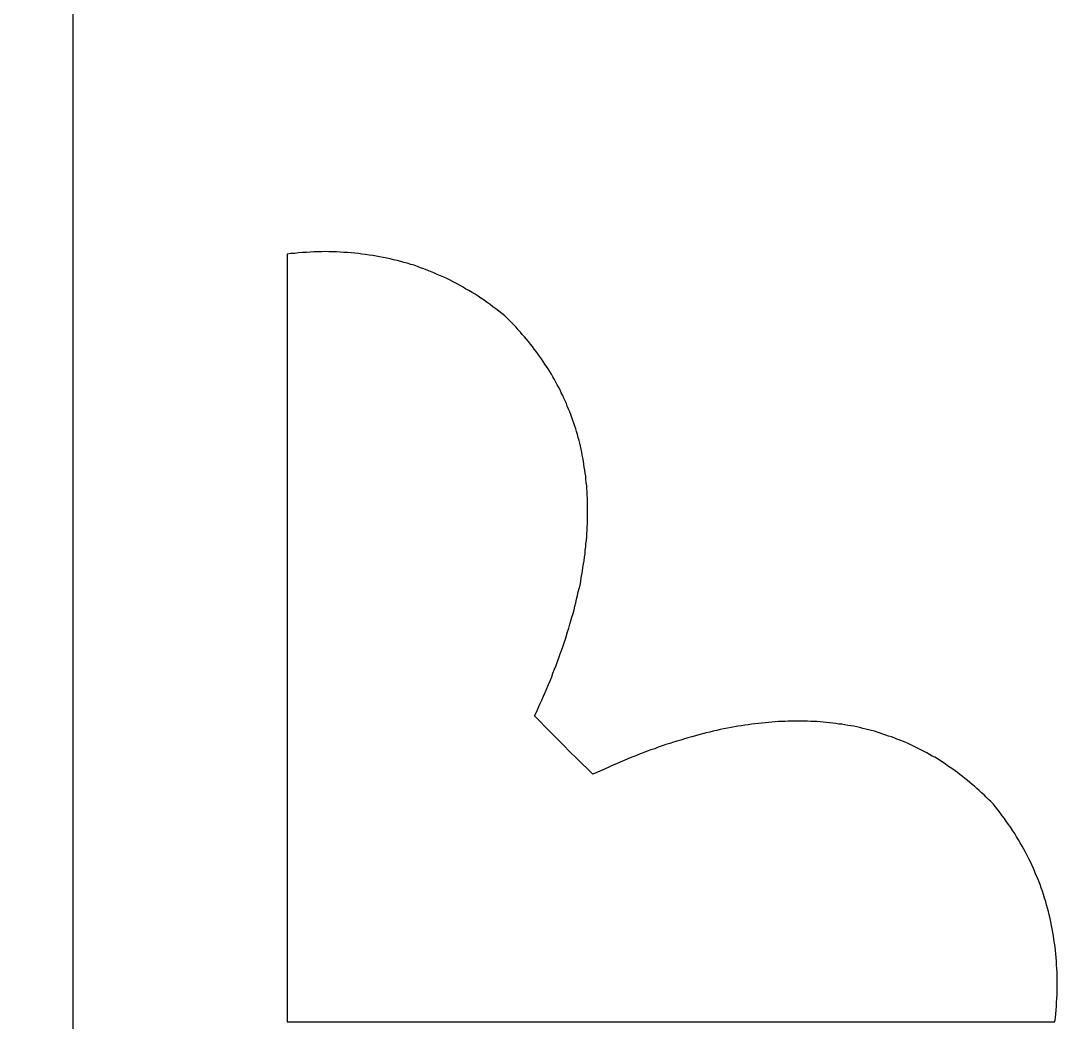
# Model space of a CAD drawing. Header units: centimetres. Extents: x -9.8 to 10, y -7 to 14.1.
# Drawn here: x 7.257 to 8.158, y 4.917 to 5.786 of the extents above; entities that cross this region are included whole.
import ezdxf

# ---------------------------------------------------------------- set-up
doc = ezdxf.new("R2010")
doc.units = ezdxf.units.CM
doc.header["$MEASUREMENT"] = 0
doc.layers.add('layer 1', color=7, linetype='Continuous')

msp = doc.modelspace()

# ---------------------------------------------------------------- linework, layer by layer
at = {"layer": 'layer 1', "color": 39}
for points, knots in [([(-9.82468, 14.13885), (-9.82468, 14.13885), (9.96952, 14.13885), (9.96952, 14.13885), (9.96952, 14.13885), (9.96952, 14.13885), (9.96952, 4.48211), (9.96952, 4.48211), (9.96952, 4.48211), (9.96952, 4.48211), (-9.82468, 4.48211), (-9.82468, 4.48211), (-9.82468, 4.48211), (-9.82468, 4.48211), (-9.82468, 14.13885), (-9.82468, 14.13885)], [0, 0, 0, 0, 0.2, 0.2, 0.2, 0.2, 0.4, 0.4, 0.4, 0.4, 0.6, 0.6, 0.6, 0.6, 1, 1, 1, 1]), ([(-9.57944, 13.86465), (-9.57944, 13.86465), (9.72428, 13.86465), (9.72428, 13.86465), (9.72428, 13.86465), (9.72428, 13.86465), (9.72428, 4.69839), (9.72428, 4.69839), (9.72428, 4.69839), (9.72428, 4.69839), (-9.57944, 4.69839), (-9.57944, 4.69839), (-9.57944, 4.69839), (-9.57944, 4.69839), (-9.57944, 13.86465), (-9.57944, 13.86465)], [0, 0, 0, 0, 0.2, 0.2, 0.2, 0.2, 0.4, 0.4, 0.4, 0.4, 0.6, 0.6, 0.6, 0.6, 1, 1, 1, 1]), ([(8.2899, 4.73223), (8.2899, 4.73223), (8.5993, 4.73223), (8.5993, 4.73223), (8.5993, 4.73223), (8.5993, 4.73223), (9.59126, 4.73223), (9.59126, 4.73223), (9.59126, 4.73223), (9.59126, 4.73223), (9.59126, 7.0212), (9.59126, 7.0212), (9.59126, 7.0212), (9.59126, 7.0212), (8.5993, 7.0212), (8.5993, 7.0212), (8.5993, 7.0212), (8.5993, 7.0212), (8.2899, 7.0212), (8.2899, 7.0212), (8.2899, 7.0212), (8.2899, 7.0212), (7.30229, 7.0212), (7.30229, 7.0212), (7.30229, 7.0212), (7.30229, 7.0212), (7.30229, 4.73223), (7.30229, 4.73223), (7.30229, 4.73223), (7.30229, 4.73223), (8.2899, 4.73223), (8.2899, 4.73223)], [0, 0, 0, 0, 0.111111, 0.111111, 0.111111, 0.111111, 0.222222, 0.222222, 0.222222, 0.222222, 0.333333, 0.333333, 0.333333, 0.333333, 0.444444, 0.444444, 0.444444, 0.444444, 0.555556, 0.555556, 0.555556, 0.555556, 0.666667, 0.666667, 0.666667, 0.666667, 0.777778, 0.777778, 0.777778, 0.777778, 1, 1, 1, 1]), ([(7.7529, 5.13238), (7.7529, 5.13238), (7.7529, 5.13238), (7.7529, 5.13238), (7.7529, 5.13238), (7.7529, 5.13238), (7.75643, 5.13404), (7.75643, 5.13404), (7.75643, 5.13404), (7.75643, 5.13404), (7.75975, 5.13549), (7.75975, 5.13549), (7.75975, 5.13549), (7.75975, 5.13549), (7.76328, 5.13695), (7.76328, 5.13695), (7.76328, 5.13695), (7.76328, 5.13695), (7.76681, 5.13861), (7.76681, 5.13861), (7.76681, 5.13861), (7.76681, 5.13861), (7.76993, 5.14006), (7.76993, 5.14006), (7.76993, 5.14006), (7.76993, 5.14006), (7.77346, 5.14151), (7.77346, 5.14151), (7.77346, 5.14151), (7.77346, 5.14151), (7.77678, 5.14297), (7.77678, 5.14297), (7.77678, 5.14297), (7.77678, 5.14297), (7.78031, 5.14442), (7.78031, 5.14442), (7.78031, 5.14442), (7.78031, 5.14442), (7.78343, 5.14588), (7.78343, 5.14588), (7.78343, 5.14588), (7.78343, 5.14588), (7.78696, 5.14733), (7.78696, 5.14733), (7.78696, 5.14733), (7.78696, 5.14733), (7.79028, 5.14837), (7.79028, 5.14837), (7.79028, 5.14837), (7.79028, 5.14837), (7.7936, 5.14982), (7.7936, 5.14982), (7.7936, 5.14982), (7.7936, 5.14982), (7.79672, 5.15107), (7.79672, 5.15107), (7.79672, 5.15107), (7.79672, 5.15107), (7.80004, 5.15231), (7.80004, 5.15231), (7.80004, 5.15231), (7.80004, 5.15231), (7.80336, 5.15356), (7.80336, 5.15356), (7.80336, 5.15356), (7.80336, 5.15356), (7.80689, 5.1546), (7.80689, 5.1546), (7.80689, 5.1546), (7.80689, 5.1546), (7.8098, 5.15584), (7.8098, 5.15584), (7.8098, 5.15584), (7.8098, 5.15584), (7.81312, 5.15709), (7.81312, 5.15709), (7.81312, 5.15709), (7.81312, 5.15709), (7.81644, 5.15813), (7.81644, 5.15813), (7.81644, 5.15813), (7.81644, 5.15813), (7.81977, 5.15916), (7.81977, 5.15916), (7.81977, 5.15916), (7.81977, 5.15916), (7.82288, 5.1602), (7.82288, 5.1602), (7.82288, 5.1602), (7.82288, 5.1602), (7.826, 5.16103), (7.826, 5.16103), (7.826, 5.16103), (7.826, 5.16103), (7.82932, 5.16207), (7.82932, 5.16207), (7.82932, 5.16207), (7.82932, 5.16207), (7.83264, 5.16311), (7.83264, 5.16311), (7.83264, 5.16311), (7.83264, 5.16311), (7.83555, 5.16394), (7.83555, 5.16394), (7.83555, 5.16394), (7.83555, 5.16394), (7.83887, 5.16498), (7.83887, 5.16498), (7.83887, 5.16498), (7.83887, 5.16498), (7.84199, 5.16581), (7.84199, 5.16581), (7.84199, 5.16581), (7.84199, 5.16581), (7.8451, 5.16664), (7.8451, 5.16664), (7.8451, 5.16664), (7.8451, 5.16664), (7.84822, 5.16747), (7.84822, 5.16747), (7.84822, 5.16747), (7.84822, 5.16747), (7.85133, 5.1683), (7.85133, 5.1683), (7.85133, 5.1683), (7.85133, 5.1683), (7.85444, 5.16892), (7.85444, 5.16892), (7.85444, 5.16892), (7.85444, 5.16892), (7.85756, 5.16976), (7.85756, 5.16976), (7.85756, 5.16976), (7.85756, 5.16976), (7.86067, 5.17038), (7.86067, 5.17038), (7.86067, 5.17038), (7.86067, 5.17038), (7.86358, 5.17121), (7.86358, 5.17121), (7.86358, 5.17121), (7.86358, 5.17121), (7.8667, 5.17183), (7.8667, 5.17183), (7.8667, 5.17183), (7.8667, 5.17183), (7.86981, 5.17245), (7.86981, 5.17245), (7.86981, 5.17245), (7.86981, 5.17245), (7.87293, 5.17308), (7.87293, 5.17308), (7.87293, 5.17308), (7.87293, 5.17308), (7.87583, 5.17349), (7.87583, 5.17349), (7.87583, 5.17349), (7.87583, 5.17349), (7.87874, 5.17412), (7.87874, 5.17412), (7.87874, 5.17412), (7.87874, 5.17412), (7.88186, 5.17432), (7.88186, 5.17432), (7.88186, 5.17432), (7.88186, 5.17432), (7.88497, 5.17495), (7.88497, 5.17495), (7.88497, 5.17495), (7.88497, 5.17495), (7.88767, 5.17536), (7.88767, 5.17536), (7.88767, 5.17536), (7.88767, 5.17536), (7.89078, 5.17578), (7.89078, 5.17578), (7.89078, 5.17578), (7.89078, 5.17578), (7.89369, 5.17619), (7.89369, 5.17619), (7.89369, 5.17619), (7.89369, 5.17619), (7.89681, 5.1764), (7.89681, 5.1764), (7.89681, 5.1764), (7.89681, 5.1764), (7.89951, 5.17682), (7.89951, 5.17682), (7.89951, 5.17682), (7.89951, 5.17682), (7.90241, 5.17702), (7.90241, 5.17702), (7.90241, 5.17702), (7.90241, 5.17702), (7.90532, 5.17744), (7.90532, 5.17744), (7.90532, 5.17744), (7.90532, 5.17744), (7.90823, 5.17765), (7.90823, 5.17765), (7.90823, 5.17765), (7.90823, 5.17765), (7.91134, 5.17785), (7.91134, 5.17785), (7.91134, 5.17785), (7.91134, 5.17785), (7.91404, 5.17806), (7.91404, 5.17806), (7.91404, 5.17806), (7.91404, 5.17806), (7.91695, 5.17827), (7.91695, 5.17827), (7.91695, 5.17827), (7.91695, 5.17827), (7.91986, 5.17827), (7.91986, 5.17827), (7.91986, 5.17827), (7.91986, 5.17827), (7.92256, 5.17848), (7.92256, 5.17848), (7.92256, 5.17848), (7.92256, 5.17848), (7.92546, 5.17848), (7.92546, 5.17848), (7.92546, 5.17848), (7.92546, 5.17848), (7.92816, 5.17848), (7.92816, 5.17848), (7.92816, 5.17848), (7.92816, 5.17848), (7.93107, 5.17848), (7.93107, 5.17848), (7.93107, 5.17848), (7.93107, 5.17848), (7.93377, 5.17848), (7.93377, 5.17848), (7.93377, 5.17848), (7.93377, 5.17848), (7.93668, 5.17848), (7.93668, 5.17848), (7.93668, 5.17848), (7.93668, 5.17848), (7.93917, 5.17848), (7.93917, 5.17848), (7.93917, 5.17848), (7.93917, 5.17848), (7.94207, 5.17827), (7.94207, 5.17827), (7.94207, 5.17827), (7.94207, 5.17827), (7.94477, 5.17827), (7.94477, 5.17827), (7.94477, 5.17827), (7.94477, 5.17827), (7.94768, 5.17806), (7.94768, 5.17806), (7.94768, 5.17806), (7.94768, 5.17806), (7.95038, 5.17785), (7.95038, 5.17785), (7.95038, 5.17785), (7.95038, 5.17785), (7.95287, 5.17765), (7.95287, 5.17765), (7.95287, 5.17765), (7.95287, 5.17765), (7.95557, 5.17744), (7.95557, 5.17744), (7.95557, 5.17744), (7.95557, 5.17744), (7.95848, 5.17702), (7.95848, 5.17702), (7.95848, 5.17702), (7.95848, 5.17702), (7.96118, 5.17682), (7.96118, 5.17682), (7.96118, 5.17682), (7.96118, 5.17682), (7.96388, 5.1764), (7.96388, 5.1764), (7.96388, 5.1764), (7.96388, 5.1764), (7.96637, 5.17598), (7.96637, 5.17598), (7.96637, 5.17598), (7.96637, 5.17598), (7.96907, 5.17578), (7.96907, 5.17578), (7.96907, 5.17578), (7.96907, 5.17578), (7.97156, 5.17536), (7.97156, 5.17536), (7.97156, 5.17536), (7.97156, 5.17536), (7.97426, 5.17474), (7.97426, 5.17474), (7.97426, 5.17474), (7.97426, 5.17474), (7.97696, 5.17432), (7.97696, 5.17432), (7.97696, 5.17432), (7.97696, 5.17432), (7.97945, 5.17412), (7.97945, 5.17412), (7.97945, 5.17412), (7.97945, 5.17412), (7.98194, 5.17349), (7.98194, 5.17349), (7.98194, 5.17349), (7.98194, 5.17349), (7.98464, 5.17287), (7.98464, 5.17287), (7.98464, 5.17287), (7.98464, 5.17287), (7.98714, 5.17225), (7.98714, 5.17225), (7.98714, 5.17225), (7.98714, 5.17225), (7.98984, 5.17162), (7.98984, 5.17162), (7.98984, 5.17162), (7.98984, 5.17162), (7.99212, 5.171), (7.99212, 5.171), (7.99212, 5.171), (7.99212, 5.171), (7.99482, 5.17038), (7.99482, 5.17038), (7.99482, 5.17038), (7.99482, 5.17038), (7.99731, 5.16976), (7.99731, 5.16976), (7.99731, 5.16976), (7.99731, 5.16976), (7.9998, 5.16892), (7.9998, 5.16892), (7.9998, 5.16892), (7.9998, 5.16892), (8.00229, 5.16809), (8.00229, 5.16809), (8.00229, 5.16809), (8.00229, 5.16809), (8.00458, 5.16726), (8.00458, 5.16726), (8.00458, 5.16726), (8.00458, 5.16726), (8.00707, 5.16643), (8.00707, 5.16643), (8.00707, 5.16643), (8.00707, 5.16643), (8.00956, 5.1656), (8.00956, 5.1656), (8.00956, 5.1656), (8.00956, 5.1656), (8.01205, 5.16477), (8.01205, 5.16477), (8.01205, 5.16477), (8.01205, 5.16477), (8.01455, 5.16394), (8.01455, 5.16394), (8.01455, 5.16394), (8.01455, 5.16394), (8.01683, 5.1629), (8.01683, 5.1629), (8.01683, 5.1629), (8.01683, 5.1629), (8.01932, 5.16186), (8.01932, 5.16186), (8.01932, 5.16186), (8.01932, 5.16186), (8.02181, 5.16103), (8.02181, 5.16103), (8.02181, 5.16103), (8.02181, 5.16103), (8.0241, 5.1602), (8.0241, 5.1602), (8.0241, 5.1602), (8.0241, 5.1602), (8.02659, 5.15916), (8.02659, 5.15916), (8.02659, 5.15916), (8.02659, 5.15916), (8.02887, 5.15792), (8.02887, 5.15792), (8.02887, 5.15792), (8.02887, 5.15792), (8.03116, 5.15688), (8.03116, 5.15688), (8.03116, 5.15688), (8.03116, 5.15688), (8.03344, 5.15563), (8.03344, 5.15563), (8.03344, 5.15563), (8.03344, 5.15563), (8.03593, 5.1546), (8.03593, 5.1546), (8.03593, 5.1546), (8.03593, 5.1546), (8.03822, 5.15335), (8.03822, 5.15335), (8.03822, 5.15335), (8.03822, 5.15335), (8.0405, 5.1521), (8.0405, 5.1521), (8.0405, 5.1521), (8.0405, 5.1521), (8.04279, 5.15086), (8.04279, 5.15086), (8.04279, 5.15086), (8.04279, 5.15086), (8.04507, 5.14961), (8.04507, 5.14961), (8.04507, 5.14961), (8.04507, 5.14961), (8.04736, 5.14816), (8.04736, 5.14816), (8.04736, 5.14816), (8.04736, 5.14816), (8.04964, 5.14712), (8.04964, 5.14712), (8.04964, 5.14712), (8.04964, 5.14712), (8.05192, 5.14567), (8.05192, 5.14567), (8.05192, 5.14567), (8.05192, 5.14567), (8.05421, 5.14442), (8.05421, 5.14442), (8.05421, 5.14442), (8.05421, 5.14442), (8.05628, 5.14297), (8.05628, 5.14297), (8.05628, 5.14297), (8.05628, 5.14297), (8.05857, 5.14151), (8.05857, 5.14151), (8.05857, 5.14151), (8.05857, 5.14151), (8.06065, 5.13985), (8.06065, 5.13985), (8.06065, 5.13985), (8.06065, 5.13985), (8.06293, 5.1384), (8.06293, 5.1384), (8.06293, 5.1384), (8.06293, 5.1384), (8.06521, 5.13695), (8.06521, 5.13695), (8.06521, 5.13695), (8.06521, 5.13695), (8.06729, 5.13528), (8.06729, 5.13528), (8.06729, 5.13528), (8.06729, 5.13528), (8.06937, 5.13383), (8.06937, 5.13383), (8.06937, 5.13383), (8.06937, 5.13383), (8.07144, 5.13217), (8.07144, 5.13217), (8.07144, 5.13217), (8.07144, 5.13217), (8.07373, 5.13051), (8.07373, 5.13051), (8.07373, 5.13051), (8.07373, 5.13051), (8.0758, 5.12885), (8.0758, 5.12885), (8.0758, 5.12885), (8.0758, 5.12885), (8.07788, 5.12719), (8.07788, 5.12719), (8.07788, 5.12719), (8.07788, 5.12719), (8.08016, 5.12532), (8.08016, 5.12532), (8.08016, 5.12532), (8.08016, 5.12532), (8.08203, 5.12366), (8.08203, 5.12366), (8.08203, 5.12366), (8.08203, 5.12366), (8.08411, 5.12199), (8.08411, 5.12199), (8.08411, 5.12199), (8.08411, 5.12199), (8.08619, 5.12013), (8.08619, 5.12013), (8.08619, 5.12013), (8.08619, 5.12013), (8.08826, 5.11826), (8.08826, 5.11826), (8.08826, 5.11826), (8.08826, 5.11826), (8.09034, 5.11639), (8.09034, 5.11639), (8.09034, 5.11639), (8.09034, 5.11639), (8.09242, 5.11452), (8.09242, 5.11452), (8.09242, 5.11452), (8.09242, 5.11452), (8.09429, 5.11244), (8.09429, 5.11244), (8.09429, 5.11244), (8.09429, 5.11244), (8.09636, 5.11057), (8.09636, 5.11057), (8.09636, 5.11057), (8.09636, 5.11057), (8.09823, 5.10871), (8.09823, 5.10871), (8.09823, 5.10871), (8.09823, 5.10871), (8.10031, 5.10663), (8.10031, 5.10663), (8.10031, 5.10663), (8.10031, 5.10663), (8.10031, 5.10663), (8.10031, 5.10663), (8.10031, 5.10663), (8.10031, 5.10663), (8.10238, 5.10414), (8.10238, 5.10414), (8.10238, 5.10414), (8.10238, 5.10414), (8.10446, 5.10164), (8.10446, 5.10164), (8.10446, 5.10164), (8.10446, 5.10164), (8.10633, 5.09895), (8.10633, 5.09895), (8.10633, 5.09895), (8.10633, 5.09895), (8.1082, 5.09645), (8.1082, 5.09645), (8.1082, 5.09645), (8.1082, 5.09645), (8.11007, 5.09396), (8.11007, 5.09396), (8.11007, 5.09396), (8.11007, 5.09396), (8.11194, 5.09126), (8.11194, 5.09126), (8.11194, 5.09126), (8.11194, 5.09126), (8.1138, 5.08856), (8.1138, 5.08856), (8.1138, 5.08856), (8.1138, 5.08856), (8.11567, 5.08607), (8.11567, 5.08607), (8.11567, 5.08607), (8.11567, 5.08607), (8.11733, 5.08337), (8.11733, 5.08337), (8.11733, 5.08337), (8.11733, 5.08337), (8.1192, 5.08088), (8.1192, 5.08088), (8.1192, 5.08088), (8.1192, 5.08088), (8.12066, 5.07818), (8.12066, 5.07818), (8.12066, 5.07818), (8.12066, 5.07818), (8.12232, 5.07548), (8.12232, 5.07548), (8.12232, 5.07548), (8.12232, 5.07548), (8.12377, 5.07278), (8.12377, 5.07278), (8.12377, 5.07278), (8.12377, 5.07278), (8.12543, 5.07008), (8.12543, 5.07008), (8.12543, 5.07008), (8.12543, 5.07008), (8.12689, 5.06738), (8.12689, 5.06738), (8.12689, 5.06738), (8.12689, 5.06738), (8.12834, 5.06468), (8.12834, 5.06468), (8.12834, 5.06468), (8.12834, 5.06468), (8.12979, 5.06178), (8.12979, 5.06178), (8.12979, 5.06178), (8.12979, 5.06178), (8.13125, 5.05908), (8.13125, 5.05908), (8.13125, 5.05908), (8.13125, 5.05908), (8.1327, 5.05638), (8.1327, 5.05638), (8.1327, 5.05638), (8.1327, 5.05638), (8.13374, 5.05368), (8.13374, 5.05368), (8.13374, 5.05368), (8.13374, 5.05368), (8.13519, 5.05077), (8.13519, 5.05077), (8.13519, 5.05077), (8.13519, 5.05077), (8.13644, 5.04786), (8.13644, 5.04786), (8.13644, 5.04786), (8.13644, 5.04786), (8.13748, 5.04516), (8.13748, 5.04516), (8.13748, 5.04516), (8.13748, 5.04516), (8.13872, 5.04246), (8.13872, 5.04246), (8.13872, 5.04246), (8.13872, 5.04246), (8.13997, 5.03956), (8.13997, 5.03956), (8.13997, 5.03956), (8.13997, 5.03956), (8.14101, 5.03665), (8.14101, 5.03665), (8.14101, 5.03665), (8.14101, 5.03665), (8.14205, 5.03374), (8.14205, 5.03374), (8.14205, 5.03374), (8.14205, 5.03374), (8.14308, 5.03104), (8.14308, 5.03104), (8.14308, 5.03104), (8.14308, 5.03104), (8.14412, 5.02793), (8.14412, 5.02793), (8.14412, 5.02793), (8.14412, 5.02793), (8.14495, 5.02502), (8.14495, 5.02502), (8.14495, 5.02502), (8.14495, 5.02502), (8.14599, 5.02211), (8.14599, 5.02211), (8.14599, 5.02211), (8.14599, 5.02211), (8.14661, 5.019), (8.14661, 5.019), (8.14661, 5.019), (8.14661, 5.019), (8.14744, 5.0163), (8.14744, 5.0163), (8.14744, 5.0163), (8.14744, 5.0163), (8.14828, 5.01318), (8.14828, 5.01318), (8.14828, 5.01318), (8.14828, 5.01318), (8.1489, 5.01028), (8.1489, 5.01028), (8.1489, 5.01028), (8.1489, 5.01028), (8.14973, 5.00716), (8.14973, 5.00716), (8.14973, 5.00716), (8.14973, 5.00716), (8.15035, 5.00426), (8.15035, 5.00426), (8.15035, 5.00426), (8.15035, 5.00426), (8.15097, 5.00114), (8.15097, 5.00114), (8.15097, 5.00114), (8.15097, 5.00114), (8.1516, 4.99823), (8.1516, 4.99823), (8.1516, 4.99823), (8.1516, 4.99823), (8.15222, 4.99512), (8.15222, 4.99512), (8.15222, 4.99512), (8.15222, 4.99512), (8.15264, 4.99221), (8.15264, 4.99221), (8.15264, 4.99221), (8.15264, 4.99221), (8.15305, 4.9891), (8.15305, 4.9891), (8.15305, 4.9891), (8.15305, 4.9891), (8.15367, 4.98577), (8.15367, 4.98577), (8.15367, 4.98577), (8.15367, 4.98577), (8.15409, 4.98266), (8.15409, 4.98266), (8.15409, 4.98266), (8.15409, 4.98266), (8.1543, 4.97954), (8.1543, 4.97954), (8.1543, 4.97954), (8.1543, 4.97954), (8.15471, 4.97664), (8.15471, 4.97664), (8.15471, 4.97664), (8.15471, 4.97664), (8.15492, 4.97331), (8.15492, 4.97331), (8.15492, 4.97331), (8.15492, 4.97331), (8.15513, 4.9702), (8.15513, 4.9702), (8.15513, 4.9702), (8.15513, 4.9702), (8.15534, 4.96688), (8.15534, 4.96688), (8.15534, 4.96688), (8.15534, 4.96688), (8.15554, 4.96397), (8.15554, 4.96397), (8.15554, 4.96397), (8.15554, 4.96397), (8.15575, 4.96065), (8.15575, 4.96065), (8.15575, 4.96065), (8.15575, 4.96065), (8.15575, 4.95733), (8.15575, 4.95733), (8.15575, 4.95733), (8.15575, 4.95733), (8.15596, 4.954), (8.15596, 4.954), (8.15596, 4.954), (8.15596, 4.954), (8.15596, 4.9511), (8.15596, 4.9511), (8.15596, 4.9511), (8.15596, 4.9511), (8.15596, 4.94777), (8.15596, 4.94777), (8.15596, 4.94777), (8.15596, 4.94777), (8.15575, 4.94445), (8.15575, 4.94445), (8.15575, 4.94445), (8.15575, 4.94445), (8.15575, 4.94113), (8.15575, 4.94113), (8.15575, 4.94113), (8.15575, 4.94113), (8.15554, 4.93781), (8.15554, 4.93781), (8.15554, 4.93781), (8.15554, 4.93781), (8.15534, 4.93448), (8.15534, 4.93448), (8.15534, 4.93448), (8.15534, 4.93448), (8.15513, 4.93116), (8.15513, 4.93116), (8.15513, 4.93116), (8.15513, 4.93116), (8.15492, 4.92784), (8.15492, 4.92784), (8.15492, 4.92784), (8.15492, 4.92784), (8.15471, 4.92452), (8.15471, 4.92452), (8.15471, 4.92452), (8.15471, 4.92452), (8.1543, 4.92119), (8.1543, 4.92119), (8.1543, 4.92119), (8.1543, 4.92119), (8.15388, 4.91766), (8.15388, 4.91766), (8.15388, 4.91766), (8.15388, 4.91766), (7.48773, 4.91766), (7.48773, 4.91766), (7.48773, 4.91766), (7.48773, 4.91766), (7.48773, 5.58382), (7.48773, 5.58382), (7.48773, 5.58382), (7.48773, 5.58382), (7.48773, 5.58382), (7.48773, 5.58382), (7.48773, 5.58382), (7.48773, 5.58382), (7.49105, 5.58423), (7.49105, 5.58423), (7.49105, 5.58423), (7.49105, 5.58423), (7.49458, 5.58444), (7.49458, 5.58444), (7.49458, 5.58444), (7.49458, 5.58444), (7.4977, 5.58486), (7.4977, 5.58486), (7.4977, 5.58486), (7.4977, 5.58486), (7.50123, 5.58506), (7.50123, 5.58506), (7.50123, 5.58506), (7.50123, 5.58506), (7.50455, 5.58527), (7.50455, 5.58527), (7.50455, 5.58527), (7.50455, 5.58527), (7.50787, 5.58548), (7.50787, 5.58548), (7.50787, 5.58548), (7.50787, 5.58548), (7.51099, 5.58569), (7.51099, 5.58569), (7.51099, 5.58569), (7.51099, 5.58569), (7.51431, 5.58569), (7.51431, 5.58569), (7.51431, 5.58569), (7.51431, 5.58569), (7.51763, 5.58569), (7.51763, 5.58569), (7.51763, 5.58569), (7.51763, 5.58569), (7.52095, 5.58589), (7.52095, 5.58589), (7.52095, 5.58589), (7.52095, 5.58589), (7.52407, 5.58569), (7.52407, 5.58569), (7.52407, 5.58569), (7.52407, 5.58569), (7.52739, 5.58569), (7.52739, 5.58569), (7.52739, 5.58569), (7.52739, 5.58569), (7.53071, 5.58569), (7.53071, 5.58569), (7.53071, 5.58569), (7.53071, 5.58569), (7.53383, 5.58548), (7.53383, 5.58548), (7.53383, 5.58548), (7.53383, 5.58548), (7.53694, 5.58527), (7.53694, 5.58527), (7.53694, 5.58527), (7.53694, 5.58527), (7.54006, 5.58506), (7.54006, 5.58506), (7.54006, 5.58506), (7.54006, 5.58506), (7.54338, 5.58486), (7.54338, 5.58486), (7.54338, 5.58486), (7.54338, 5.58486), (7.54649, 5.58465), (7.54649, 5.58465), (7.54649, 5.58465), (7.54649, 5.58465), (7.54961, 5.58423), (7.54961, 5.58423), (7.54961, 5.58423), (7.54961, 5.58423), (7.55272, 5.58382), (7.55272, 5.58382), (7.55272, 5.58382), (7.55272, 5.58382), (7.55584, 5.5834), (7.55584, 5.5834), (7.55584, 5.5834), (7.55584, 5.5834), (7.55895, 5.58299), (7.55895, 5.58299), (7.55895, 5.58299), (7.55895, 5.58299), (7.56207, 5.58257), (7.56207, 5.58257), (7.56207, 5.58257), (7.56207, 5.58257), (7.56498, 5.58195), (7.56498, 5.58195), (7.56498, 5.58195), (7.56498, 5.58195), (7.56809, 5.58153), (7.56809, 5.58153), (7.56809, 5.58153), (7.56809, 5.58153), (7.5712, 5.58091), (7.5712, 5.58091), (7.5712, 5.58091), (7.5712, 5.58091), (7.57432, 5.58029), (7.57432, 5.58029), (7.57432, 5.58029), (7.57432, 5.58029), (7.57723, 5.57966), (7.57723, 5.57966), (7.57723, 5.57966), (7.57723, 5.57966), (7.58013, 5.57883), (7.58013, 5.57883), (7.58013, 5.57883), (7.58013, 5.57883), (7.58325, 5.57821), (7.58325, 5.57821), (7.58325, 5.57821), (7.58325, 5.57821), (7.58636, 5.57738), (7.58636, 5.57738), (7.58636, 5.57738), (7.58636, 5.57738), (7.58906, 5.57655), (7.58906, 5.57655), (7.58906, 5.57655), (7.58906, 5.57655), (7.59197, 5.57593), (7.59197, 5.57593), (7.59197, 5.57593), (7.59197, 5.57593), (7.59508, 5.57489), (7.59508, 5.57489), (7.59508, 5.57489), (7.59508, 5.57489), (7.59799, 5.57406), (7.59799, 5.57406), (7.59799, 5.57406), (7.59799, 5.57406), (7.6009, 5.57302), (7.6009, 5.57302), (7.6009, 5.57302), (7.6009, 5.57302), (7.6036, 5.57198), (7.6036, 5.57198), (7.6036, 5.57198), (7.6036, 5.57198), (7.60651, 5.57094), (7.60651, 5.57094), (7.60651, 5.57094), (7.60651, 5.57094), (7.60941, 5.5697), (7.60941, 5.5697), (7.60941, 5.5697), (7.60941, 5.5697), (7.61232, 5.56866), (7.61232, 5.56866), (7.61232, 5.56866), (7.61232, 5.56866), (7.61502, 5.56741), (7.61502, 5.56741), (7.61502, 5.56741), (7.61502, 5.56741), (7.61793, 5.56617), (7.61793, 5.56617), (7.61793, 5.56617), (7.61793, 5.56617), (7.62083, 5.56492), (7.62083, 5.56492), (7.62083, 5.56492), (7.62083, 5.56492), (7.62374, 5.56367), (7.62374, 5.56367), (7.62374, 5.56367), (7.62374, 5.56367), (7.62644, 5.56264), (7.62644, 5.56264), (7.62644, 5.56264), (7.62644, 5.56264), (7.62914, 5.56118), (7.62914, 5.56118), (7.62914, 5.56118), (7.62914, 5.56118), (7.63184, 5.55973), (7.63184, 5.55973), (7.63184, 5.55973), (7.63184, 5.55973), (7.63475, 5.55828), (7.63475, 5.55828), (7.63475, 5.55828), (7.63475, 5.55828), (7.63745, 5.55682), (7.63745, 5.55682), (7.63745, 5.55682), (7.63745, 5.55682), (7.63994, 5.55537), (7.63994, 5.55537), (7.63994, 5.55537), (7.63994, 5.55537), (7.64264, 5.55371), (7.64264, 5.55371), (7.64264, 5.55371), (7.64264, 5.55371), (7.64554, 5.55205), (7.64554, 5.55205), (7.64554, 5.55205), (7.64554, 5.55205), (7.64824, 5.55059), (7.64824, 5.55059), (7.64824, 5.55059), (7.64824, 5.55059), (7.65094, 5.54893), (7.65094, 5.54893), (7.65094, 5.54893), (7.65094, 5.54893), (7.65344, 5.54727), (7.65344, 5.54727), (7.65344, 5.54727), (7.65344, 5.54727), (7.65593, 5.54561), (7.65593, 5.54561), (7.65593, 5.54561), (7.65593, 5.54561), (7.65863, 5.54374), (7.65863, 5.54374), (7.65863, 5.54374), (7.65863, 5.54374), (7.66133, 5.54187), (7.66133, 5.54187), (7.66133, 5.54187), (7.66133, 5.54187), (7.66403, 5.54), (7.66403, 5.54), (7.66403, 5.54), (7.66403, 5.54), (7.66631, 5.53813), (7.66631, 5.53813), (7.66631, 5.53813), (7.66631, 5.53813), (7.66901, 5.53626), (7.66901, 5.53626), (7.66901, 5.53626), (7.66901, 5.53626), (7.6715, 5.5344), (7.6715, 5.5344), (7.6715, 5.5344), (7.6715, 5.5344), (7.6742, 5.53232), (7.6742, 5.53232), (7.6742, 5.53232), (7.6742, 5.53232), (7.67669, 5.53024), (7.67669, 5.53024), (7.67669, 5.53024), (7.67669, 5.53024), (7.67669, 5.53024), (7.67669, 5.53024), (7.67669, 5.53024), (7.67669, 5.53024), (7.67877, 5.52817), (7.67877, 5.52817), (7.67877, 5.52817), (7.67877, 5.52817), (7.68064, 5.5263), (7.68064, 5.5263), (7.68064, 5.5263), (7.68064, 5.5263), (7.68251, 5.52443), (7.68251, 5.52443), (7.68251, 5.52443), (7.68251, 5.52443), (7.68458, 5.52235), (7.68458, 5.52235), (7.68458, 5.52235), (7.68458, 5.52235), (7.68645, 5.52028), (7.68645, 5.52028), (7.68645, 5.52028), (7.68645, 5.52028), (7.68832, 5.5182), (7.68832, 5.5182), (7.68832, 5.5182), (7.68832, 5.5182), (7.69019, 5.51612), (7.69019, 5.51612), (7.69019, 5.51612), (7.69019, 5.51612), (7.69185, 5.51405), (7.69185, 5.51405), (7.69185, 5.51405), (7.69185, 5.51405), (7.69372, 5.51197), (7.69372, 5.51197), (7.69372, 5.51197), (7.69372, 5.51197), (7.69538, 5.5101), (7.69538, 5.5101), (7.69538, 5.5101), (7.69538, 5.5101), (7.69725, 5.50782), (7.69725, 5.50782), (7.69725, 5.50782), (7.69725, 5.50782), (7.69891, 5.50574), (7.69891, 5.50574), (7.69891, 5.50574), (7.69891, 5.50574), (7.70057, 5.50366), (7.70057, 5.50366), (7.70057, 5.50366), (7.70057, 5.50366), (7.70223, 5.50138), (7.70223, 5.50138), (7.70223, 5.50138), (7.70223, 5.50138), (7.7039, 5.4993), (7.7039, 5.4993), (7.7039, 5.4993), (7.7039, 5.4993), (7.70535, 5.49723), (7.70535, 5.49723), (7.70535, 5.49723), (7.70535, 5.49723), (7.7068, 5.49515), (7.7068, 5.49515), (7.7068, 5.49515), (7.7068, 5.49515), (7.70846, 5.49286), (7.70846, 5.49286), (7.70846, 5.49286), (7.70846, 5.49286), (7.70992, 5.49058), (7.70992, 5.49058), (7.70992, 5.49058), (7.70992, 5.49058), (7.71137, 5.4883), (7.71137, 5.4883), (7.71137, 5.4883), (7.71137, 5.4883), (7.71282, 5.48622), (7.71282, 5.48622), (7.71282, 5.48622), (7.71282, 5.48622), (7.71428, 5.48414), (7.71428, 5.48414), (7.71428, 5.48414), (7.71428, 5.48414), (7.71573, 5.48186), (7.71573, 5.48186), (7.71573, 5.48186), (7.71573, 5.48186), (7.71719, 5.47958), (7.71719, 5.47958), (7.71719, 5.47958), (7.71719, 5.47958), (7.71822, 5.47729), (7.71822, 5.47729), (7.71822, 5.47729), (7.71822, 5.47729), (7.71968, 5.47501), (7.71968, 5.47501), (7.71968, 5.47501), (7.71968, 5.47501), (7.72092, 5.47272), (7.72092, 5.47272), (7.72092, 5.47272), (7.72092, 5.47272), (7.72217, 5.47044), (7.72217, 5.47044), (7.72217, 5.47044), (7.72217, 5.47044), (7.72342, 5.46815), (7.72342, 5.46815), (7.72342, 5.46815), (7.72342, 5.46815), (7.72466, 5.46587), (7.72466, 5.46587), (7.72466, 5.46587), (7.72466, 5.46587), (7.7257, 5.46338), (7.7257, 5.46338), (7.7257, 5.46338), (7.7257, 5.46338), (7.72695, 5.46109), (7.72695, 5.46109), (7.72695, 5.46109), (7.72695, 5.46109), (7.72798, 5.45881), (7.72798, 5.45881), (7.72798, 5.45881), (7.72798, 5.45881), (7.72902, 5.45653), (7.72902, 5.45653), (7.72902, 5.45653), (7.72902, 5.45653), (7.73027, 5.45403), (7.73027, 5.45403), (7.73027, 5.45403), (7.73027, 5.45403), (7.73089, 5.45175), (7.73089, 5.45175), (7.73089, 5.45175), (7.73089, 5.45175), (7.73193, 5.44926), (7.73193, 5.44926), (7.73193, 5.44926), (7.73193, 5.44926), (7.73297, 5.44677), (7.73297, 5.44677), (7.73297, 5.44677), (7.73297, 5.44677), (7.73401, 5.44448), (7.73401, 5.44448), (7.73401, 5.44448), (7.73401, 5.44448), (7.73484, 5.44199), (7.73484, 5.44199), (7.73484, 5.44199), (7.73484, 5.44199), (7.73567, 5.4395), (7.73567, 5.4395), (7.73567, 5.4395), (7.73567, 5.4395), (7.7365, 5.43701), (7.7365, 5.43701), (7.7365, 5.43701), (7.7365, 5.43701), (7.73733, 5.43451), (7.73733, 5.43451), (7.73733, 5.43451), (7.73733, 5.43451), (7.73816, 5.43223), (7.73816, 5.43223), (7.73816, 5.43223), (7.73816, 5.43223), (7.73899, 5.42974), (7.73899, 5.42974), (7.73899, 5.42974), (7.73899, 5.42974), (7.73961, 5.42725), (7.73961, 5.42725), (7.73961, 5.42725), (7.73961, 5.42725), (7.74044, 5.42475), (7.74044, 5.42475), (7.74044, 5.42475), (7.74044, 5.42475), (7.74107, 5.42205), (7.74107, 5.42205), (7.74107, 5.42205), (7.74107, 5.42205), (7.74169, 5.41977), (7.74169, 5.41977), (7.74169, 5.41977), (7.74169, 5.41977), (7.74231, 5.41707), (7.74231, 5.41707), (7.74231, 5.41707), (7.74231, 5.41707), (7.74293, 5.41458), (7.74293, 5.41458), (7.74293, 5.41458), (7.74293, 5.41458), (7.74356, 5.41188), (7.74356, 5.41188), (7.74356, 5.41188), (7.74356, 5.41188), (7.74377, 5.40939), (7.74377, 5.40939), (7.74377, 5.40939), (7.74377, 5.40939), (7.74439, 5.4069), (7.74439, 5.4069), (7.74439, 5.4069), (7.74439, 5.4069), (7.7448, 5.4042), (7.7448, 5.4042), (7.7448, 5.4042), (7.7448, 5.4042), (7.74522, 5.4015), (7.74522, 5.4015), (7.74522, 5.4015), (7.74522, 5.4015), (7.74563, 5.39901), (7.74563, 5.39901), (7.74563, 5.39901), (7.74563, 5.39901), (7.74605, 5.39631), (7.74605, 5.39631), (7.74605, 5.39631), (7.74605, 5.39631), (7.74646, 5.39381), (7.74646, 5.39381), (7.74646, 5.39381), (7.74646, 5.39381), (7.74688, 5.39111), (7.74688, 5.39111), (7.74688, 5.39111), (7.74688, 5.39111), (7.74709, 5.38841), (7.74709, 5.38841), (7.74709, 5.38841), (7.74709, 5.38841), (7.7473, 5.38551), (7.7473, 5.38551), (7.7473, 5.38551), (7.7473, 5.38551), (7.74771, 5.38281), (7.74771, 5.38281), (7.74771, 5.38281), (7.74771, 5.38281), (7.74792, 5.38032), (7.74792, 5.38032), (7.74792, 5.38032), (7.74792, 5.38032), (7.74813, 5.37762), (7.74813, 5.37762), (7.74813, 5.37762), (7.74813, 5.37762), (7.74813, 5.37471), (7.74813, 5.37471), (7.74813, 5.37471), (7.74813, 5.37471), (7.74833, 5.37201), (7.74833, 5.37201), (7.74833, 5.37201), (7.74833, 5.37201), (7.74854, 5.3691), (7.74854, 5.3691), (7.74854, 5.3691), (7.74854, 5.3691), (7.74854, 5.36661), (7.74854, 5.36661), (7.74854, 5.36661), (7.74854, 5.36661), (7.74854, 5.3637), (7.74854, 5.3637), (7.74854, 5.3637), (7.74854, 5.3637), (7.74854, 5.361), (7.74854, 5.361), (7.74854, 5.361), (7.74854, 5.361), (7.74854, 5.3581), (7.74854, 5.3581), (7.74854, 5.3581), (7.74854, 5.3581), (7.74854, 5.3554), (7.74854, 5.3554), (7.74854, 5.3554), (7.74854, 5.3554), (7.74854, 5.35249), (7.74854, 5.35249), (7.74854, 5.35249), (7.74854, 5.35249), (7.74833, 5.34979), (7.74833, 5.34979), (7.74833, 5.34979), (7.74833, 5.34979), (7.74813, 5.34688), (7.74813, 5.34688), (7.74813, 5.34688), (7.74813, 5.34688), (7.74813, 5.34398), (7.74813, 5.34398), (7.74813, 5.34398), (7.74813, 5.34398), (7.74792, 5.34128), (7.74792, 5.34128), (7.74792, 5.34128), (7.74792, 5.34128), (7.74771, 5.33837), (7.74771, 5.33837), (7.74771, 5.33837), (7.74771, 5.33837), (7.7475, 5.33526), (7.7475, 5.33526), (7.7475, 5.33526), (7.7475, 5.33526), (7.74709, 5.33235), (7.74709, 5.33235), (7.74709, 5.33235), (7.74709, 5.33235), (7.74688, 5.32965), (7.74688, 5.32965), (7.74688, 5.32965), (7.74688, 5.32965), (7.74646, 5.32674), (7.74646, 5.32674), (7.74646, 5.32674), (7.74646, 5.32674), (7.74626, 5.32363), (7.74626, 5.32363), (7.74626, 5.32363), (7.74626, 5.32363), (7.74584, 5.32072), (7.74584, 5.32072), (7.74584, 5.32072), (7.74584, 5.32072), (7.74543, 5.3176), (7.74543, 5.3176), (7.74543, 5.3176), (7.74543, 5.3176), (7.7448, 5.31491), (7.7448, 5.31491), (7.7448, 5.31491), (7.7448, 5.31491), (7.74439, 5.31179), (7.74439, 5.31179), (7.74439, 5.31179), (7.74439, 5.31179), (7.74397, 5.30868), (7.74397, 5.30868), (7.74397, 5.30868), (7.74397, 5.30868), (7.74356, 5.30577), (7.74356, 5.30577), (7.74356, 5.30577), (7.74356, 5.30577), (7.74293, 5.30286), (7.74293, 5.30286), (7.74293, 5.30286), (7.74293, 5.30286), (7.74252, 5.29975), (7.74252, 5.29975), (7.74252, 5.29975), (7.74252, 5.29975), (7.7419, 5.29663), (7.7419, 5.29663), (7.7419, 5.29663), (7.7419, 5.29663), (7.74107, 5.29352), (7.74107, 5.29352), (7.74107, 5.29352), (7.74107, 5.29352), (7.74044, 5.29061), (7.74044, 5.29061), (7.74044, 5.29061), (7.74044, 5.29061), (7.73982, 5.2875), (7.73982, 5.2875), (7.73982, 5.2875), (7.73982, 5.2875), (7.73899, 5.28438), (7.73899, 5.28438), (7.73899, 5.28438), (7.73899, 5.28438), (7.73837, 5.28127), (7.73837, 5.28127), (7.73837, 5.28127), (7.73837, 5.28127), (7.73754, 5.27815), (7.73754, 5.27815), (7.73754, 5.27815), (7.73754, 5.27815), (7.7367, 5.27504), (7.7367, 5.27504), (7.7367, 5.27504), (7.7367, 5.27504), (7.73587, 5.27192), (7.73587, 5.27192), (7.73587, 5.27192), (7.73587, 5.27192), (7.73484, 5.26881), (7.73484, 5.26881), (7.73484, 5.26881), (7.73484, 5.26881), (7.73401, 5.26548), (7.73401, 5.26548), (7.73401, 5.26548), (7.73401, 5.26548), (7.73317, 5.26258), (7.73317, 5.26258), (7.73317, 5.26258), (7.73317, 5.26258), (7.73214, 5.25925), (7.73214, 5.25925), (7.73214, 5.25925), (7.73214, 5.25925), (7.7311, 5.25614), (7.7311, 5.25614), (7.7311, 5.25614), (7.7311, 5.25614), (7.73027, 5.25282), (7.73027, 5.25282), (7.73027, 5.25282), (7.73027, 5.25282), (7.72923, 5.2497), (7.72923, 5.2497), (7.72923, 5.2497), (7.72923, 5.2497), (7.72819, 5.24638), (7.72819, 5.24638), (7.72819, 5.24638), (7.72819, 5.24638), (7.72695, 5.24306), (7.72695, 5.24306), (7.72695, 5.24306), (7.72695, 5.24306), (7.72591, 5.23994), (7.72591, 5.23994), (7.72591, 5.23994), (7.72591, 5.23994), (7.72466, 5.23683), (7.72466, 5.23683), (7.72466, 5.23683), (7.72466, 5.23683), (7.72362, 5.23351), (7.72362, 5.23351), (7.72362, 5.23351), (7.72362, 5.23351), (7.72238, 5.23018), (7.72238, 5.23018), (7.72238, 5.23018), (7.72238, 5.23018), (7.72113, 5.22665), (7.72113, 5.22665), (7.72113, 5.22665), (7.72113, 5.22665), (7.71968, 5.22354), (7.71968, 5.22354), (7.71968, 5.22354), (7.71968, 5.22354), (7.71843, 5.22022), (7.71843, 5.22022), (7.71843, 5.22022), (7.71843, 5.22022), (7.71739, 5.21689), (7.71739, 5.21689), (7.71739, 5.21689), (7.71739, 5.21689), (7.71594, 5.21336), (7.71594, 5.21336), (7.71594, 5.21336), (7.71594, 5.21336), (7.71449, 5.21025), (7.71449, 5.21025), (7.71449, 5.21025), (7.71449, 5.21025), (7.71303, 5.20672), (7.71303, 5.20672), (7.71303, 5.20672), (7.71303, 5.20672), (7.71158, 5.2034), (7.71158, 5.2034), (7.71158, 5.2034), (7.71158, 5.2034), (7.71013, 5.20007), (7.71013, 5.20007), (7.71013, 5.20007), (7.71013, 5.20007), (7.70867, 5.19675), (7.70867, 5.19675), (7.70867, 5.19675), (7.70867, 5.19675), (7.70701, 5.19322), (7.70701, 5.19322), (7.70701, 5.19322), (7.70701, 5.19322), (7.70556, 5.18969), (7.70556, 5.18969), (7.70556, 5.18969), (7.70556, 5.18969), (7.7041, 5.18637), (7.7041, 5.18637), (7.7041, 5.18637), (7.7041, 5.18637), (7.70244, 5.18305), (7.70244, 5.18305), (7.70244, 5.18305), (7.70244, 5.18305), (7.70244, 5.18305), (7.70244, 5.18305), (7.70244, 5.18305), (7.70244, 5.18305), (7.71615, 5.16913), (7.71615, 5.16913), (7.71615, 5.16913), (7.71615, 5.16913), (7.72196, 5.16311), (7.72196, 5.16311), (7.72196, 5.16311), (7.72196, 5.16311), (7.72757, 5.15771), (7.72757, 5.15771), (7.72757, 5.15771), (7.72757, 5.15771), (7.73317, 5.1519), (7.73317, 5.1519), (7.73317, 5.1519), (7.73317, 5.1519), (7.7392, 5.14608), (7.7392, 5.14608), (7.7392, 5.14608), (7.7392, 5.14608), (7.7529, 5.13238), (7.7529, 5.13238)], [0, 0, 0, 0, 0.002513, 0.002513, 0.002513, 0.002513, 0.005025, 0.005025, 0.005025, 0.005025, 0.007538, 0.007538, 0.007538, 0.007538, 0.01005, 0.01005, 0.01005, 0.01005, 0.012563, 0.012563, 0.012563, 0.012563, 0.015075, 0.015075, 0.015075, 0.015075, 0.017588, 0.017588, 0.017588, 0.017588, 0.020101, 0.020101, 0.020101, 0.020101, 0.022613, 0.022613, 0.022613, 0.022613, 0.025126, 0.025126, 0.025126, 0.025126, 0.027638, 0.027638, 0.027638, 0.027638, 0.030151, 0.030151, 0.030151, 0.030151, 0.032663, 0.032663, 0.032663, 0.032663, 0.035176, 0.035176, 0.035176, 0.035176, 0.037688, 0.037688, 0.037688, 0.037688, 0.040201, 0.040201, 0.040201, 0.040201, 0.042714, 0.042714, 0.042714, 0.042714, 0.045226, 0.045226, 0.045226, 0.045226, 0.047739, 0.047739, 0.047739, 0.047739, 0.050251, 0.050251, 0.050251, 0.050251, 0.052764, 0.052764, 0.052764, 0.052764, 0.055276, 0.055276, 0.055276, 0.055276, 0.057789, 0.057789, 0.057789, 0.057789, 0.060302, 0.060302, 0.060302, 0.060302, 0.062814, 0.062814, 0.062814, 0.062814, 0.065327, 0.065327, 0.065327, 0.065327, 0.067839, 0.067839, 0.067839, 0.067839, 0.070352, 0.070352, 0.070352, 0.070352, 0.072864, 0.072864, 0.072864, 0.072864, 0.075377, 0.075377, 0.075377, 0.075377, 0.077889, 0.077889, 0.077889, 0.077889, 0.080402, 0.080402, 0.080402, 0.080402, 0.082915, 0.082915, 0.082915, 0.082915, 0.085427, 0.085427, 0.085427, 0.085427, 0.08794, 0.08794, 0.08794, 0.08794, 0.090452, 0.090452, 0.090452, 0.090452, 0.092965, 0.092965, 0.092965, 0.092965, 0.095477, 0.095477, 0.095477, 0.095477, 0.09799, 0.09799, 0.09799, 0.09799, 0.100503, 0.100503, 0.100503, 0.100503, 0.103015, 0.103015, 0.103015, 0.103015, 0.105528, 0.105528, 0.105528, 0.105528, 0.10804, 0.10804, 0.10804, 0.10804, 0.110553, 0.110553, 0.110553, 0.110553, 0.113065, 0.113065, 0.113065, 0.113065, 0.115578, 0.115578, 0.115578, 0.115578, 0.11809, 0.11809, 0.11809, 0.11809, 0.120603, 0.120603, 0.120603, 0.120603, 0.123116, 0.123116, 0.123116, 0.123116, 0.125628, 0.125628, 0.125628, 0.125628, 0.128141, 0.128141, 0.128141, 0.128141, 0.130653, 0.130653, 0.130653, 0.130653, 0.133166, 0.133166, 0.133166, 0.133166, 0.135678, 0.135678, 0.135678, 0.135678, 0.138191, 0.138191, 0.138191, 0.138191, 0.140704, 0.140704, 0.140704, 0.140704, 0.143216, 0.143216, 0.143216, 0.143216, 0.145729, 0.145729, 0.145729, 0.145729, 0.148241, 0.148241, 0.148241, 0.148241, 0.150754, 0.150754, 0.150754, 0.150754, 0.153266, 0.153266, 0.153266, 0.153266, 0.155779, 0.155779, 0.155779, 0.155779, 0.158291, 0.158291, 0.158291, 0.158291, 0.160804, 0.160804, 0.160804, 0.160804, 0.163317, 0.163317, 0.163317, 0.163317, 0.165829, 0.165829, 0.165829, 0.165829, 0.168342, 0.168342, 0.168342, 0.168342, 0.170854, 0.170854, 0.170854, 0.170854, 0.173367, 0.173367, 0.173367, 0.173367, 0.175879, 0.175879, 0.175879, 0.175879, 0.178392, 0.178392, 0.178392, 0.178392, 0.180905, 0.180905, 0.180905, 0.180905, 0.183417, 0.183417, 0.183417, 0.183417, 0.18593, 0.18593, 0.18593, 0.18593, 0.188442, 0.188442, 0.188442, 0.188442, 0.190955, 0.190955, 0.190955, 0.190955, 0.193467, 0.193467, 0.193467, 0.193467, 0.19598, 0.19598, 0.19598, 0.19598, 0.198492, 0.198492, 0.198492, 0.198492, 0.201005, 0.201005, 0.201005, 0.201005, 0.203518, 0.203518, 0.203518, 0.203518, 0.20603, 0.20603, 0.20603, 0.20603, 0.208543, 0.208543, 0.208543, 0.208543, 0.211055, 0.211055, 0.211055, 0.211055, 0.213568, 0.213568, 0.213568, 0.213568, 0.21608, 0.21608, 0.21608, 0.21608, 0.218593, 0.218593, 0.218593, 0.218593, 0.221106, 0.221106, 0.221106, 0.221106, 0.223618, 0.223618, 0.223618, 0.223618, 0.226131, 0.226131, 0.226131, 0.226131, 0.228643, 0.228643, 0.228643, 0.228643, 0.231156, 0.231156, 0.231156, 0.231156, 0.233668, 0.233668, 0.233668, 0.233668, 0.236181, 0.236181, 0.236181, 0.236181, 0.238693, 0.238693, 0.238693, 0.238693, 0.241206, 0.241206, 0.241206, 0.241206, 0.243719, 0.243719, 0.243719, 0.243719, 0.246231, 0.246231, 0.246231, 0.246231, 0.248744, 0.248744, 0.248744, 0.248744, 0.251256, 0.251256, 0.251256, 0.251256, 0.253769, 0.253769, 0.253769, 0.253769, 0.256281, 0.256281, 0.256281, 0.256281, 0.258794, 0.258794, 0.258794, 0.258794, 0.261307, 0.261307, 0.261307, 0.261307, 0.263819, 0.263819, 0.263819, 0.263819, 0.266332, 0.266332, 0.266332, 0.266332, 0.268844, 0.268844, 0.268844, 0.268844, 0.271357, 0.271357, 0.271357, 0.271357, 0.273869, 0.273869, 0.273869, 0.273869, 0.276382, 0.276382, 0.276382, 0.276382, 0.278894, 0.278894, 0.278894, 0.278894, 0.281407, 0.281407, 0.281407, 0.281407, 0.28392, 0.28392, 0.28392, 0.28392, 0.286432, 0.286432, 0.286432, 0.286432, 0.288945, 0.288945, 0.288945, 0.288945, 0.291457, 0.291457, 0.291457, 0.291457, 0.29397, 0.29397, 0.29397, 0.29397, 0.296482, 0.296482, 0.296482, 0.296482, 0.298995, 0.298995, 0.298995, 0.298995, 0.301508, 0.301508, 0.301508, 0.301508, 0.30402, 0.30402, 0.30402, 0.30402, 0.306533, 0.306533, 0.306533, 0.306533, 0.309045, 0.309045, 0.309045, 0.309045, 0.311558, 0.311558, 0.311558, 0.311558, 0.31407, 0.31407, 0.31407, 0.31407, 0.316583, 0.316583, 0.316583, 0.316583, 0.319095, 0.319095, 0.319095, 0.319095, 0.321608, 0.321608, 0.321608, 0.321608, 0.324121, 0.324121, 0.324121, 0.324121, 0.326633, 0.326633, 0.326633, 0.326633, 0.329146, 0.329146, 0.329146, 0.329146, 0.331658, 0.331658, 0.331658, 0.331658, 0.334171, 0.334171, 0.334171, 0.334171, 0.336683, 0.336683, 0.336683, 0.336683, 0.339196, 0.339196, 0.339196, 0.339196, 0.341709, 0.341709, 0.341709, 0.341709, 0.344221, 0.344221, 0.344221, 0.344221, 0.346734, 0.346734, 0.346734, 0.346734, 0.349246, 0.349246, 0.349246, 0.349246, 0.351759, 0.351759, 0.351759, 0.351759, 0.354271, 0.354271, 0.354271, 0.354271, 0.356784, 0.356784, 0.356784, 0.356784, 0.359296, 0.359296, 0.359296, 0.359296, 0.361809, 0.361809, 0.361809, 0.361809, 0.364322, 0.364322, 0.364322, 0.364322, 0.366834, 0.366834, 0.366834, 0.366834, 0.369347, 0.369347, 0.369347, 0.369347, 0.371859, 0.371859, 0.371859, 0.371859, 0.374372, 0.374372, 0.374372, 0.374372, 0.376884, 0.376884, 0.376884, 0.376884, 0.379397, 0.379397, 0.379397, 0.379397, 0.38191, 0.38191, 0.38191, 0.38191, 0.384422, 0.384422, 0.384422, 0.384422, 0.386935, 0.386935, 0.386935, 0.386935, 0.389447, 0.389447, 0.389447, 0.389447, 0.39196, 0.39196, 0.39196, 0.39196, 0.394472, 0.394472, 0.394472, 0.394472, 0.396985, 0.396985, 0.396985, 0.396985, 0.399497, 0.399497, 0.399497, 0.399497, 0.40201, 0.40201, 0.40201, 0.40201, 0.404523, 0.404523, 0.404523, 0.404523, 0.407035, 0.407035, 0.407035, 0.407035, 0.409548, 0.409548, 0.409548, 0.409548, 0.41206, 0.41206, 0.41206, 0.41206, 0.414573, 0.414573, 0.414573, 0.414573, 0.417085, 0.417085, 0.417085, 0.417085, 0.419598, 0.419598, 0.419598, 0.419598, 0.422111, 0.422111, 0.422111, 0.422111, 0.424623, 0.424623, 0.424623, 0.424623, 0.427136, 0.427136, 0.427136, 0.427136, 0.429648, 0.429648, 0.429648, 0.429648, 0.432161, 0.432161, 0.432161, 0.432161, 0.434673, 0.434673, 0.434673, 0.434673, 0.437186, 0.437186, 0.437186, 0.437186, 0.439698, 0.439698, 0.439698, 0.439698, 0.442211, 0.442211, 0.442211, 0.442211, 0.444724, 0.444724, 0.444724, 0.444724, 0.447236, 0.447236, 0.447236, 0.447236, 0.449749, 0.449749, 0.449749, 0.449749, 0.452261, 0.452261, 0.452261, 0.452261, 0.454774, 0.454774, 0.454774, 0.454774, 0.457286, 0.457286, 0.457286, 0.457286, 0.459799, 0.459799, 0.459799, 0.459799, 0.462312, 0.462312, 0.462312, 0.462312, 0.464824, 0.464824, 0.464824, 0.464824, 0.467337, 0.467337, 0.467337, 0.467337, 0.469849, 0.469849, 0.469849, 0.469849, 0.472362, 0.472362, 0.472362, 0.472362, 0.474874, 0.474874, 0.474874, 0.474874, 0.477387, 0.477387, 0.477387, 0.477387, 0.479899, 0.479899, 0.479899, 0.479899, 0.482412, 0.482412, 0.482412, 0.482412, 0.484925, 0.484925, 0.484925, 0.484925, 0.487437, 0.487437, 0.487437, 0.487437, 0.48995, 0.48995, 0.48995, 0.48995, 0.492462, 0.492462, 0.492462, 0.492462, 0.494975, 0.494975, 0.494975, 0.494975, 0.497487, 0.497487, 0.497487, 0.497487, 0.5, 0.5, 0.5, 0.5, 0.502513, 0.502513, 0.502513, 0.502513, 0.505025, 0.505025, 0.505025, 0.505025, 0.507538, 0.507538, 0.507538, 0.507538, 0.51005, 0.51005, 0.51005, 0.51005, 0.512563, 0.512563, 0.512563, 0.512563, 0.515075, 0.515075, 0.515075, 0.515075, 0.517588, 0.517588, 0.517588, 0.517588, 0.520101, 0.520101, 0.520101, 0.520101, 0.522613, 0.522613, 0.522613, 0.522613, 0.525126, 0.525126, 0.525126, 0.525126, 0.527638, 0.527638, 0.527638, 0.527638, 0.530151, 0.530151, 0.530151, 0.530151, 0.532663, 0.532663, 0.532663, 0.532663, 0.535176, 0.535176, 0.535176, 0.535176, 0.537688, 0.537688, 0.537688, 0.537688, 0.540201, 0.540201, 0.540201, 0.540201, 0.542714, 0.542714, 0.542714, 0.542714, 0.545226, 0.545226, 0.545226, 0.545226, 0.547739, 0.547739, 0.547739, 0.547739, 0.550251, 0.550251, 0.550251, 0.550251, 0.552764, 0.552764, 0.552764, 0.552764, 0.555276, 0.555276, 0.555276, 0.555276, 0.557789, 0.557789, 0.557789, 0.557789, 0.560302, 0.560302, 0.560302, 0.560302, 0.562814, 0.562814, 0.562814, 0.562814, 0.565327, 0.565327, 0.565327, 0.565327, 0.567839, 0.567839, 0.567839, 0.567839, 0.570352, 0.570352, 0.570352, 0.570352, 0.572864, 0.572864, 0.572864, 0.572864, 0.575377, 0.575377, 0.575377, 0.575377, 0.577889, 0.577889, 0.577889, 0.577889, 0.580402, 0.580402, 0.580402, 0.580402, 0.582915, 0.582915, 0.582915, 0.582915, 0.585427, 0.585427, 0.585427, 0.585427, 0.58794, 0.58794, 0.58794, 0.58794, 0.590452, 0.590452, 0.590452, 0.590452, 0.592965, 0.592965, 0.592965, 0.592965, 0.595477, 0.595477, 0.595477, 0.595477, 0.59799, 0.59799, 0.59799, 0.59799, 0.600503, 0.600503, 0.600503, 0.600503, 0.603015, 0.603015, 0.603015, 0.603015, 0.605528, 0.605528, 0.605528, 0.605528, 0.60804, 0.60804, 0.60804, 0.60804, 0.610553, 0.610553, 0.610553, 0.610553, 0.613065, 0.613065, 0.613065, 0.613065, 0.615578, 0.615578, 0.615578, 0.615578, 0.61809, 0.61809, 0.61809, 0.61809, 0.620603, 0.620603, 0.620603, 0.620603, 0.623116, 0.623116, 0.623116, 0.623116, 0.625628, 0.625628, 0.625628, 0.625628, 0.628141, 0.628141, 0.628141, 0.628141, 0.630653, 0.630653, 0.630653, 0.630653, 0.633166, 0.633166, 0.633166, 0.633166, 0.635678, 0.635678, 0.635678, 0.635678, 0.638191, 0.638191, 0.638191, 0.638191, 0.640704, 0.640704, 0.640704, 0.640704, 0.643216, 0.643216, 0.643216, 0.643216, 0.645729, 0.645729, 0.645729, 0.645729, 0.648241, 0.648241, 0.648241, 0.648241, 0.650754, 0.650754, 0.650754, 0.650754, 0.653266, 0.653266, 0.653266, 0.653266, 0.655779, 0.655779, 0.655779, 0.655779, 0.658291, 0.658291, 0.658291, 0.658291, 0.660804, 0.660804, 0.660804, 0.660804, 0.663317, 0.663317, 0.663317, 0.663317, 0.665829, 0.665829, 0.665829, 0.665829, 0.668342, 0.668342, 0.668342, 0.668342, 0.670854, 0.670854, 0.670854, 0.670854, 0.673367, 0.673367, 0.673367, 0.673367, 0.675879, 0.675879, 0.675879, 0.675879, 0.678392, 0.678392, 0.678392, 0.678392, 0.680905, 0.680905, 0.680905, 0.680905, 0.683417, 0.683417, 0.683417, 0.683417, 0.68593, 0.68593, 0.68593, 0.68593, 0.688442, 0.688442, 0.688442, 0.688442, 0.690955, 0.690955, 0.690955, 0.690955, 0.693467, 0.693467, 0.693467, 0.693467, 0.69598, 0.69598, 0.69598, 0.69598, 0.698492, 0.698492, 0.698492, 0.698492, 0.701005, 0.701005, 0.701005, 0.701005, 0.703518, 0.703518, 0.703518, 0.703518, 0.70603, 0.70603, 0.70603, 0.70603, 0.708543, 0.708543, 0.708543, 0.708543, 0.711055, 0.711055, 0.711055, 0.711055, 0.713568, 0.713568, 0.713568, 0.713568, 0.71608, 0.71608, 0.71608, 0.71608, 0.718593, 0.718593, 0.718593, 0.718593, 0.721106, 0.721106, 0.721106, 0.721106, 0.723618, 0.723618, 0.723618, 0.723618, 0.726131, 0.726131, 0.726131, 0.726131, 0.728643, 0.728643, 0.728643, 0.728643, 0.731156, 0.731156, 0.731156, 0.731156, 0.733668, 0.733668, 0.733668, 0.733668, 0.736181, 0.736181, 0.736181, 0.736181, 0.738693, 0.738693, 0.738693, 0.738693, 0.741206, 0.741206, 0.741206, 0.741206, 0.743719, 0.743719, 0.743719, 0.743719, 0.746231, 0.746231, 0.746231, 0.746231, 0.748744, 0.748744, 0.748744, 0.748744, 0.751256, 0.751256, 0.751256, 0.751256, 0.753769, 0.753769, 0.753769, 0.753769, 0.756281, 0.756281, 0.756281, 0.756281, 0.758794, 0.758794, 0.758794, 0.758794, 0.761307, 0.761307, 0.761307, 0.761307, 0.763819, 0.763819, 0.763819, 0.763819, 0.766332, 0.766332, 0.766332, 0.766332, 0.768844, 0.768844, 0.768844, 0.768844, 0.771357, 0.771357, 0.771357, 0.771357, 0.773869, 0.773869, 0.773869, 0.773869, 0.776382, 0.776382, 0.776382, 0.776382, 0.778894, 0.778894, 0.778894, 0.778894, 0.781407, 0.781407, 0.781407, 0.781407, 0.78392, 0.78392, 0.78392, 0.78392, 0.786432, 0.786432, 0.786432, 0.786432, 0.788945, 0.788945, 0.788945, 0.788945, 0.791457, 0.791457, 0.791457, 0.791457, 0.79397, 0.79397, 0.79397, 0.79397, 0.796482, 0.796482, 0.796482, 0.796482, 0.798995, 0.798995, 0.798995, 0.798995, 0.801508, 0.801508, 0.801508, 0.801508, 0.80402, 0.80402, 0.80402, 0.80402, 0.806533, 0.806533, 0.806533, 0.806533, 0.809045, 0.809045, 0.809045, 0.809045, 0.811558, 0.811558, 0.811558, 0.811558, 0.81407, 0.81407, 0.81407, 0.81407, 0.816583, 0.816583, 0.816583, 0.816583, 0.819095, 0.819095, 0.819095, 0.819095, 0.821608, 0.821608, 0.821608, 0.821608, 0.824121, 0.824121, 0.824121, 0.824121, 0.826633, 0.826633, 0.826633, 0.826633, 0.829146, 0.829146, 0.829146, 0.829146, 0.831658, 0.831658, 0.831658, 0.831658, 0.834171, 0.834171, 0.834171, 0.834171, 0.836683, 0.836683, 0.836683, 0.836683, 0.839196, 0.839196, 0.839196, 0.839196, 0.841709, 0.841709, 0.841709, 0.841709, 0.844221, 0.844221, 0.844221, 0.844221, 0.846734, 0.846734, 0.846734, 0.846734, 0.849246, 0.849246, 0.849246, 0.849246, 0.851759, 0.851759, 0.851759, 0.851759, 0.854271, 0.854271, 0.854271, 0.854271, 0.856784, 0.856784, 0.856784, 0.856784, 0.859296, 0.859296, 0.859296, 0.859296, 0.861809, 0.861809, 0.861809, 0.861809, 0.864322, 0.864322, 0.864322, 0.864322, 0.866834, 0.866834, 0.866834, 0.866834, 0.869347, 0.869347, 0.869347, 0.869347, 0.871859, 0.871859, 0.871859, 0.871859, 0.874372, 0.874372, 0.874372, 0.874372, 0.876884, 0.876884, 0.876884, 0.876884, 0.879397, 0.879397, 0.879397, 0.879397, 0.88191, 0.88191, 0.88191, 0.88191, 0.884422, 0.884422, 0.884422, 0.884422, 0.886935, 0.886935, 0.886935, 0.886935, 0.889447, 0.889447, 0.889447, 0.889447, 0.89196, 0.89196, 0.89196, 0.89196, 0.894472, 0.894472, 0.894472, 0.894472, 0.896985, 0.896985, 0.896985, 0.896985, 0.899497, 0.899497, 0.899497, 0.899497, 0.90201, 0.90201, 0.90201, 0.90201, 0.904523, 0.904523, 0.904523, 0.904523, 0.907035, 0.907035, 0.907035, 0.907035, 0.909548, 0.909548, 0.909548, 0.909548, 0.91206, 0.91206, 0.91206, 0.91206, 0.914573, 0.914573, 0.914573, 0.914573, 0.917085, 0.917085, 0.917085, 0.917085, 0.919598, 0.919598, 0.919598, 0.919598, 0.922111, 0.922111, 0.922111, 0.922111, 0.924623, 0.924623, 0.924623, 0.924623, 0.927136, 0.927136, 0.927136, 0.927136, 0.929648, 0.929648, 0.929648, 0.929648, 0.932161, 0.932161, 0.932161, 0.932161, 0.934673, 0.934673, 0.934673, 0.934673, 0.937186, 0.937186, 0.937186, 0.937186, 0.939698, 0.939698, 0.939698, 0.939698, 0.942211, 0.942211, 0.942211, 0.942211, 0.944724, 0.944724, 0.944724, 0.944724, 0.947236, 0.947236, 0.947236, 0.947236, 0.949749, 0.949749, 0.949749, 0.949749, 0.952261, 0.952261, 0.952261, 0.952261, 0.954774, 0.954774, 0.954774, 0.954774, 0.957286, 0.957286, 0.957286, 0.957286, 0.959799, 0.959799, 0.959799, 0.959799, 0.962312, 0.962312, 0.962312, 0.962312, 0.964824, 0.964824, 0.964824, 0.964824, 0.967337, 0.967337, 0.967337, 0.967337, 0.969849, 0.969849, 0.969849, 0.969849, 0.972362, 0.972362, 0.972362, 0.972362, 0.974874, 0.974874, 0.974874, 0.974874, 0.977387, 0.977387, 0.977387, 0.977387, 0.979899, 0.979899, 0.979899, 0.979899, 0.982412, 0.982412, 0.982412, 0.982412, 0.984925, 0.984925, 0.984925, 0.984925, 0.987437, 0.987437, 0.987437, 0.987437, 0.98995, 0.98995, 0.98995, 0.98995, 0.992462, 0.992462, 0.992462, 0.992462, 0.994975, 0.994975, 0.994975, 0.994975, 1, 1, 1, 1])]:
    msp.add_open_spline(points, degree=3, knots=knots, dxfattribs=at)

doc.saveas('drawing.dxf')
